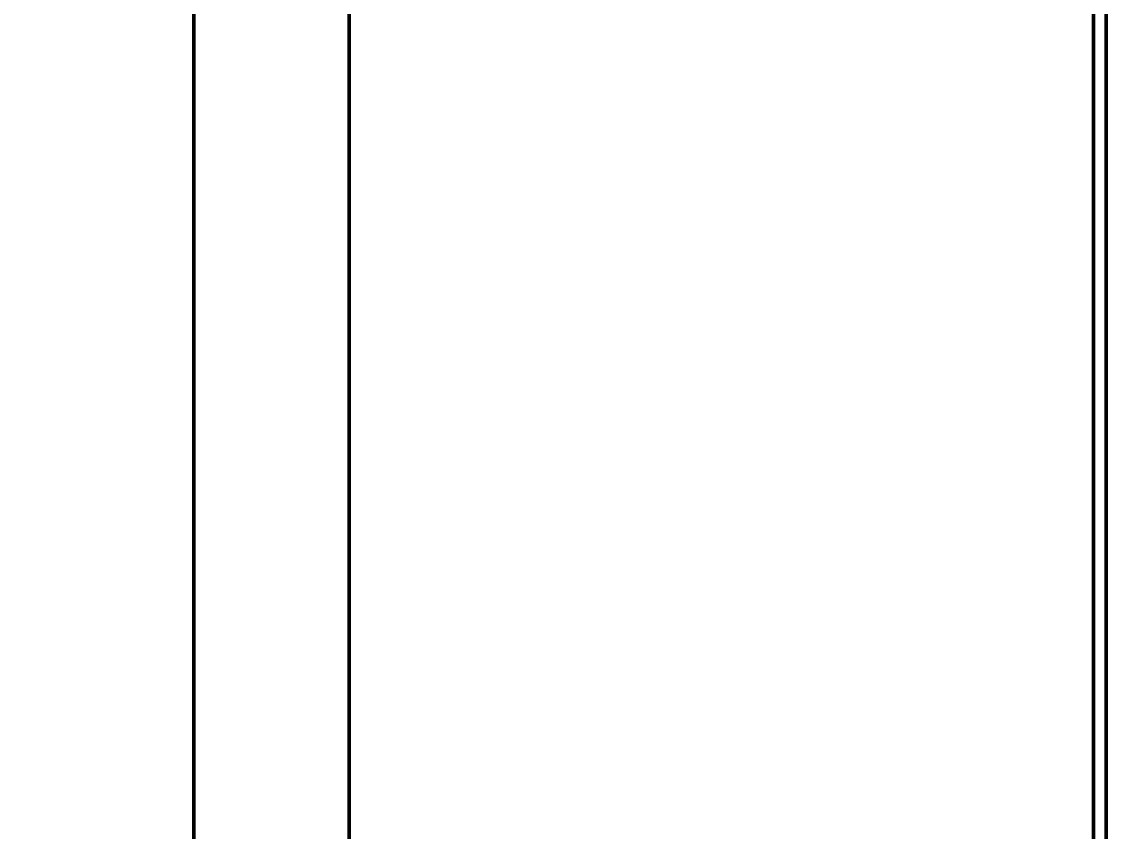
# Model space of a CAD drawing. Header units: millimetres. Extents: x 2779 to 3968, y 1146 to 2140.
# Drawn here: x 3602.5 to 3672.2, y 1963.9 to 2015.9 of the extents above; entities that cross this region are included whole.
import ezdxf

# ---------------------------------------------------------------- set-up
doc = ezdxf.new("R2010")
doc.units = ezdxf.units.MM
doc.layers.add('Net Dam', color=7, linetype='Continuous', lineweight=50)
doc.layers.add('Net Nhat', color=2, linetype='Continuous', lineweight=25)
doc.styles.get("Standard").update_dxf_attribs({"font": 'arial.ttf'})
doc.dimstyles.new('AM_ISO', dxfattribs={"dimtxt": 3.5, "dimasz": 3.5, "dimexe": 1, "dimexo": 1, "dimgap": 1.5, "dimtad": 1, "dimdsep": 46, "dimtxsty": 'Standard', "dimcen": 0, "dimclrd": 256, "dimclre": 256, "dimclrt": 2, "dimadec": 0, "dimazin": 2, "dimtp": 0.1, "dimtm": 0.1, "dimtfac": 0.71, "dimtdec": 3, "dimtmove": 0, "dimatfit": 3, "dimfxl": 1, "dimlwd": -1, "dimlwe": -1, "dimarcsym": 1})

# ---------------------------------------------------------------- blocks, each defined once
blk = doc.blocks.new('*D4')
at = {"layer": 'Defpoints', "color": 0, "transparency": 16777216}
for p in [(3663.555, 2098.54), (3525.881, 1714.54), (3573.555, 1714.54)]:
    blk.add_point(p, dxfattribs=at)
at = {"layer": 'Net Nhat', "linetype": 'ByBlock', "transparency": 16777216}
for p, q in [((3662.555, 2098.54), (3524.881, 2098.54)), ((3525.881, 2095.04), (3525.881, 1718.04)), ((3572.555, 1714.54), (3524.881, 1714.54))]:
    blk.add_line(p, q, dxfattribs=at)
at = {"layer": 'Net Nhat', "transparency": 16777216}
for points in [[(3525.298, 2095.04), (3526.464, 2095.04), (3525.881, 2098.54)], [(3525.298, 1718.04), (3526.464, 1718.04), (3525.881, 1714.54)]]:
    blk.add_solid(points, dxfattribs=at)
at = {"layer": 'Net Nhat', "color": 2, "transparency": 16777216, "insert": (3522.594, 1906.54), "char_height": 3.5, "attachment_point": 5, "rotation": 90}
blk.add_mtext('1920', dxfattribs=at)

msp = doc.modelspace()

# ---------------------------------------------------------------- linework, layer by layer
at = {"layer": 'Net Dam'}
for p, q in [((3613.5546, 2064.5398), (3613.5546, 1954.608)), ((3623.5546, 2064.5398), (3623.5546, 1954.608)), ((3671.3709, 2024.4642), (3671.3709, 1954.608)), ((3672.1931, 2024.4604), (3672.1931, 1954.608))]:
    msp.add_line(p, q, dxfattribs=at)

# ---------------------------------------------------------------- dimensions: what is measured, and where the dimension line sits
at = {"layer": 'Net Nhat'}
dim = msp.add_linear_dim(base=(3525.8811, 1714.5399), p1=(3663.5546, 2098.5399), p2=(3573.5546, 1714.5399), angle=90, dimstyle='AM_ISO', override={"dimlfac": 5}, dxfattribs=at)
dim.commit()
dim.dimension.update_dxf_attribs({"geometry": '*D4', "text_midpoint": (3522.5941, 1906.5399)})

doc.saveas('drawing.dxf')
